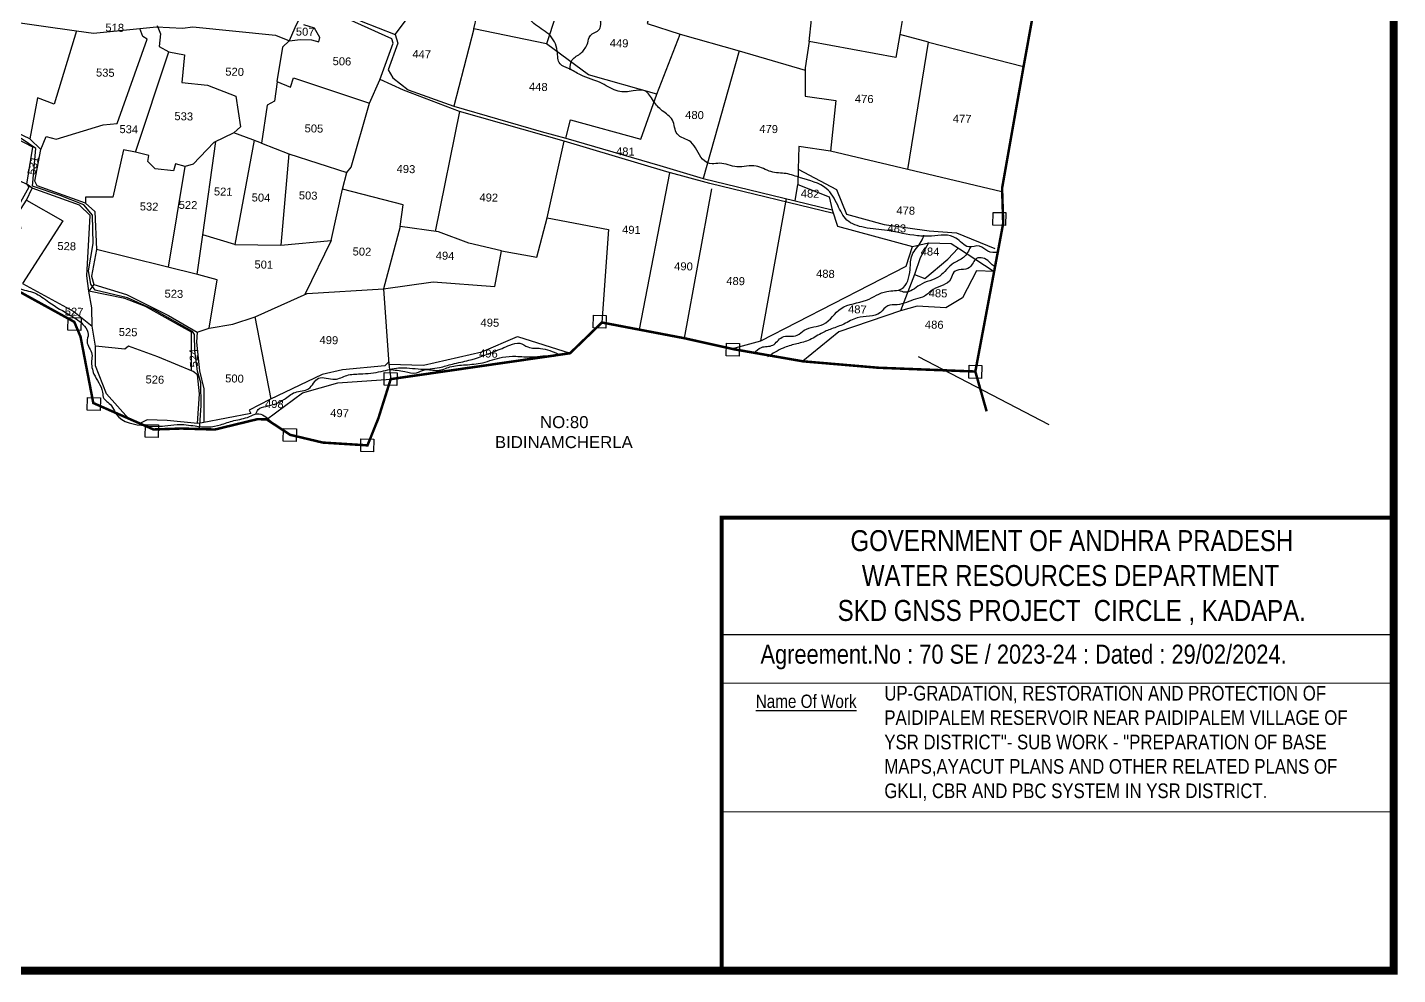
# Model space of a CAD drawing. Header units: inches. Extents: x 184455 to 225142, y 1613178 to 1622028.
# Drawn here: x 186866 to 189605, y 1613178 to 1615073 of the extents above; entities that cross this region are included whole.
import ezdxf
from ezdxf.enums import TextEntityAlignment as Align

# ---------------------------------------------------------------- set-up
doc = ezdxf.new("R2010")
doc.units = ezdxf.units.IN
doc.header["$LTSCALE"] = 15
doc.header["$MEASUREMENT"] = 0
doc.linetypes.add('ACAD_ISO02W100', pattern=[15, 12, -3])
for name, color, linetype in [('BOUNDRY STONES', 240, 'Continuous'), ('FRAME 025', 7, 'Continuous'), ('PAPER SIZE', 5, 'Continuous'), ('PLOTS', 7, 'Continuous'), ('PLOTS NO', 7, 'Continuous'), ('ROADS', 6, 'ACAD_ISO02W100'), ('STREAMS', 4, 'Continuous'), ('TITLEBLOCK', 7, 'Continuous'), ('VILLAGE BOUNDRY', 5, 'Continuous'), ('VILLAGE STONES', 240, 'Continuous')]:
    doc.layers.add(name, color=color, linetype=linetype)
doc.styles.add('ARIALN', font='ARIALN.TTF')
doc.styles.get("Standard").update_dxf_attribs({"font": 'arial.ttf'})

msp = doc.modelspace()

# ---------------------------------------------------------------- linework, layer by layer
at = {"layer": 'BOUNDRY STONES'}
for points in [[(188796.7, 1614703.2), (188822.4, 1614702.6), (188821.8, 1614677.2), (188796.1, 1614677.7)], [(186947.7, 1614493), (186973.4, 1614492.5), (186972.8, 1614467), (186947.2, 1614467.5)], [(187997.7, 1614497.7), (188023.4, 1614497.1), (188022.8, 1614471.6), (187997.1, 1614472.2)], [(188263.9, 1614441.6), (188289.6, 1614441), (188289, 1614415.5), (188263.3, 1614416.1)], [(188748.7, 1614397.2), (188774.4, 1614396.6), (188773.8, 1614371.1), (188748.1, 1614371.7)], [(187579.6, 1614383), (187605.3, 1614382.4), (187604.8, 1614356.9), (187579.1, 1614357.5)], [(186986.3, 1614332.8), (187012, 1614332.3), (187011.5, 1614306.8), (186985.8, 1614307.4)], [(187102.3, 1614278.7), (187128, 1614278.1), (187127.5, 1614252.6), (187101.8, 1614253.2)], [(187378.1, 1614271), (187403.8, 1614270.4), (187403.2, 1614244.9), (187377.5, 1614245.5)], [(187533, 1614250.3), (187558.6, 1614249.7), (187558.1, 1614224.2), (187532.4, 1614224.8)]]:
    msp.add_lwpolyline(points, close=True, dxfattribs=at)
at = {"layer": 'FRAME 025', "lineweight": -3}
msp.add_lwpolyline([(188254, 1613858.9), (189597.4, 1613858.9)], dxfattribs=at)
at = {"layer": 'FRAME 025', "lineweight": -3, "elevation": 4.9}
for points in [[(188254.7, 1613761.4), (189591.9, 1613762.3)], [(188256.8, 1613504.4), (189594.7, 1613503.8)]]:
    msp.add_lwpolyline(points, dxfattribs=at)
at = {"layer": 'PAPER SIZE', "color": 5}
for points, const_width in [([(184462.7, 1619911.9), (189597.4, 1619911.9), (189597.4, 1613186.5), (184462.7, 1613186.5)], 16), ([(189597.4, 1613186.5), (188254, 1613186.5), (188254, 1614092.3), (189597.4, 1614092.3)], 8)]:
    msp.add_lwpolyline(points, close=True, dxfattribs=dict(at, const_width=const_width))
at = {"layer": 'PAPER SIZE'}
msp.add_lwpolyline([(188647, 1614415), (188908.3, 1614279.1)], dxfattribs=at)
at = {"layer": 'PLOTS'}
for points in [[(187940.6, 1615152), (187904, 1615040), (187758.9, 1615070.2), (187764.9, 1615095.9), (187663.4, 1615141.9), (187678.5, 1615199), (187658.8, 1615204.6), (187643.1, 1615216.4), (187636.1, 1615237.9)], [(188667.6, 1615043.3), (188610.6, 1615059), (188602, 1615012.7), (188428.7, 1615045), (188433.9, 1615088.9), (188441.8, 1615154.6), (188447.5, 1615188.8), (188464.7, 1615230.5), (188631.8, 1615187.6), (188610.6, 1615059)], [(187188, 1615126.1), (187194.7, 1615114.3), (187223.7, 1615106.1), (187374, 1615119.7), (187422.2, 1615138.8), (187443.5, 1615138.9), (187462.6, 1615117.4), (187533.3, 1615085.6), (187601.2, 1615058.9), (187663.4, 1615141.9)], [(187432.8, 1615138.9), (187400.5, 1615072.2), (187389.7, 1615046.2), (187375.9, 1615033.5), (187364.7, 1614964.6), (187392.2, 1614953.8), (187398.4, 1614972.4), (187550, 1614921.3), (187570.9, 1614968), (187597, 1615041.4), (187594.8, 1615050.5), (187473.6, 1615104.9), (187433.9, 1615116)], [(186818.5, 1615087.2), (186964.3, 1615066.6), (186998, 1615061.9), (187091, 1615071.1), (187124.3, 1615074.4), (187176.3, 1615071.7), (187196.5, 1615074.1), (187362.4, 1615057.6), (187389.9, 1615046.1), (187411.7, 1615049.2), (187433.9, 1615048.5), (187449, 1615044.5), (187450.7, 1615052.9), (187440.1, 1615071.8), (187419, 1615078.2)], [(188109.6, 1615099.1), (188105.3, 1615081.1), (188170.8, 1615059.7), (188288.8, 1615026.1), (188421, 1614987.5)], [(186964.3, 1615066.6), (186919.4, 1614919.4), (186886.4, 1614932.4), (186870.9, 1614850.2), (186737, 1614913.4)], [(186870.9, 1614850.2), (186892.7, 1614828.7), (186903.5, 1614854.8), (186923.7, 1614849.9), (187017.7, 1614878), (187045.4, 1614880.6), (187105.6, 1615049.3), (187097.1, 1615054.9), (187091, 1615071.1)], [(187125.7, 1615076.9), (187132, 1615060.6), (187129.2, 1615034.8), (187149.1, 1615024.5), (187179.9, 1615018.1), (187174.6, 1614962.6), (187226.3, 1614957.6), (187282.5, 1614935.4), (187292, 1614874.1), (187278.7, 1614862.3), (187238.7, 1614843.1), (187197.6, 1614799.3), (187181.5, 1614794.9), (187161.9, 1614800.4), (187157.9, 1614786.2), (187121.8, 1614790.5), (187106.8, 1614804.8), (187108.6, 1614816.6), (187082.3, 1614823.9), (187058.2, 1614828.5), (187036.6, 1614733.7), (186982.1, 1614733.9), (186982.1, 1614721.8), (186885.8, 1614756.4), (186881.2, 1614765.4), (186892.7, 1614828.7)], [(187601.2, 1615058.9), (187606.9, 1615041.4), (187587.4, 1614988.6), (187596.6, 1614972), (187627.2, 1614948.4), (187718.7, 1614915.6), (187893.3, 1614864.6), (187942.4, 1614851.8), (188130.2, 1614796.7), (188217.4, 1614771.1), (188401, 1614726.4), (188475, 1614708.4), (188485.6, 1614675.7), (188635.9, 1614635.2), (188667.9, 1614642.2), (188712.7, 1614640.6), (188729.3, 1614630), (188760, 1614610.5), (188798.8, 1614585), (188763.3, 1614586.3), (188735.7, 1614532), (188702, 1614512.5), (188644.6, 1614515.5), (188611.4, 1614505.9), (188488, 1614464.5), (188416.6, 1614405.2)], [(187758.9, 1615070.2), (187718.7, 1614915.6)], [(187942.4, 1614851.8), (187951.7, 1614888.1), (188092.2, 1614849.9), (188124.3, 1614939.8), (188170.8, 1615059.7)], [(187082.3, 1614823.9), (187149.1, 1615024.5)], [(188124.3, 1614939.8), (187987.8, 1614978.4), (187904, 1615040)], [(188288.8, 1615026.1), (188217.4, 1614771.1)], [(188428.7, 1615045), (188421, 1614992), (188421.1, 1614935.8), (188482, 1614926.6), (188471.4, 1614825.4)], [(188626.3, 1614788.8), (188667.6, 1615043.3), (188857.7, 1614995.1)], [(186999.2, 1614558.6), (187064.2, 1614539), (187147.9, 1614497.1), (187205.6, 1614463.4), (187229.7, 1614471.4), (187277, 1614479.3), (187321.7, 1614494), (187425.1, 1614540.6), (187578.1, 1614550), (187677.1, 1614564.2), (187800.8, 1614554.9), (187813.6, 1614626.1), (187884.6, 1614613.4), (187905.3, 1614691.9), (187939.3, 1614845.7), (187729.8, 1614904.6), (187618, 1614947.7), (187571.2, 1614968.6)], [(187365.4, 1614964.3), (187359.8, 1614925.4), (187345.1, 1614917.8), (187334.2, 1614841.9), (187316.5, 1614848.3), (187278.7, 1614862.3)], [(187813.6, 1614626.1), (187748.9, 1614641.3), (187687.7, 1614664), (187611.4, 1614674.6), (187617.5, 1614718.3), (187496.2, 1614749.4), (187504.7, 1614782.8), (187513.6, 1614793.6), (187550, 1614921.3)], [(187068, 1614291), (187024.4, 1614340.5), (187002.3, 1614396), (187002, 1614435.8), (186995.6, 1614475.6), (186995.2, 1614512.3), (186989.1, 1614545.4), (186984.9, 1614576), (186991.6, 1614697.2), (186970.4, 1614717.8), (186875.9, 1614751.9), (186865.2, 1614759.8), (186877.2, 1614833.5), (186734.3, 1614907.7)], [(187729.8, 1614904.6), (187681.2, 1614664.9)], [(186694.3, 1614854.6), (186743, 1614832.2), (186817.2, 1614767.7), (186834.2, 1614774.5), (186865.2, 1614759.8), (186869.2, 1614753.7), (186838, 1614697.9), (186821.8, 1614704.5), (186821.1, 1614697), (186846.7, 1614662.5), (186853.9, 1614671.9), (186841.4, 1614692.5), (186864.2, 1614727.6), (186875.9, 1614751.9)], [(187205.8, 1614579), (187216.7, 1614658.2), (187242.9, 1614845.1)], [(187319.2, 1614847.3), (187280.7, 1614639.1), (187373, 1614637.6)], [(187334.2, 1614841.9), (187388.6, 1614820.3), (187504.7, 1614782.8)], [(188477.4, 1614701), (188230.4, 1614760.8), (188144.4, 1614784), (187939.3, 1614845.7)], [(188814.1, 1614744.4), (188626.3, 1614788.8), (188471.4, 1614825.4), (188408.4, 1614835.1), (188407, 1614789.4), (188483.6, 1614749.2), (188503.5, 1614699.6), (188579, 1614678.6), (188668.7, 1614665.9), (188723.6, 1614662.5), (188800.3, 1614631.2)], [(187388.6, 1614820.3), (187373, 1614637.6), (187473.1, 1614647), (187496.2, 1614749.4)], [(187147.9, 1614593.3), (187181.5, 1614794.9)], [(188150, 1614782.5), (188088.9, 1614468.7)], [(188407, 1614789.4), (188406.1, 1614758.6), (188468.9, 1614734.1), (188475, 1614708.4)], [(188180, 1614451.3), (188234.1, 1614750.5)], [(188401, 1614726.4), (188406.1, 1614758.6)], [(186864.2, 1614727.6), (186936.7, 1614685.9), (186856.1, 1614560.6), (186958.6, 1614505), (186995.6, 1614475.6)], [(186982.1, 1614721.8), (187000.8, 1614704.6), (187004, 1614629), (186994.5, 1614575.3), (186999.2, 1614558.6), (186989.1, 1614545.4)], [(188332.7, 1614446.3), (188383.7, 1614730.6)], [(187611.4, 1614674.6), (187578.1, 1614550), (187588.6, 1614399.3), (187658.1, 1614397.4), (187774.5, 1614423.9), (187845.7, 1614454.7), (187951, 1614421.4)], [(187905.3, 1614691.9), (188028.1, 1614668.6), (188014.6, 1614482.9)], [(187280.7, 1614639.1), (187216.7, 1614658.2)], [(187473.1, 1614647), (187420.6, 1614538.6)], [(188667.9, 1614642.2), (188651, 1614612.4), (188639.5, 1614578.8), (188611.4, 1614505.9)], [(187229.7, 1614471.4), (187245.3, 1614567.9), (187208.6, 1614578.3), (187004, 1614629)], [(188273.6, 1614430.5), (188332.7, 1614446.3), (188623.1, 1614595.8), (188635.9, 1614635.2)], [(188639.5, 1614578.8), (188660.5, 1614570.7), (188706.2, 1614609.8), (188726.7, 1614631.7)], [(187194, 1614386.2), (187194.2, 1614463.6), (187174.7, 1614473.9), (187101.9, 1614514.6), (187060.7, 1614531), (186989.1, 1614545.4)], [(187353.1, 1614329.8), (187321.7, 1614494)], [(187205.6, 1614463.4), (187204, 1614443.2), (187210.3, 1614386.3), (187219.1, 1614350.3), (187218.6, 1614283.1)], [(187206, 1614280.7), (187209.9, 1614340.1), (187206.2, 1614377.9), (187197.6, 1614384.7), (187126.6, 1614414.3), (187068.1, 1614435.4), (187061.1, 1614429.5), (187002, 1614435.8)], [(187588.3, 1614403.4), (187580.8, 1614396.3), (187496.1, 1614388.2), (187455.2, 1614378.9), (187350.7, 1614328.7), (187309.3, 1614307.6), (187312.6, 1614301.1), (187215.8, 1614282.5), (187206, 1614280.7), (187145.6, 1614287.1), (187105.4, 1614288.5), (187091.1, 1614280.8)], [(187588.6, 1614399.3), (187592.9, 1614369.7)], [(187344.3, 1614289.1), (187416.1, 1614342.2), (187486.4, 1614362.1), (187592.9, 1614369.7)]]:
    msp.add_lwpolyline(points, dxfattribs=at)
at = {"layer": 'ROADS'}
msp.add_lwpolyline([(187210.4, 1614268.2), (187213.3, 1614316.6), (187212.8, 1614361.9), (187206.3, 1614385.4), (187200.9, 1614426), (187200.1, 1614458.6), (187196.2, 1614465.1), (187120.9, 1614507.5), (187065.9, 1614532.3), (187001.6, 1614547.8), (186993, 1614559.8), (186988.3, 1614586), (186997.5, 1614641.1), (186996.3, 1614697.8), (186978.6, 1614718), (186931.5, 1614737.2), (186876, 1614755.8), (186883.2, 1614830.8), (186853.4, 1614851.1)], dxfattribs=at)
at = {"layer": 'STREAMS'}
for points in [[(188806.1, 1614622.7), (188786.5, 1614625.5), (188769.7, 1614635.6), (188748.1, 1614634.2), (188722.4, 1614651.8), (188673.7, 1614655.8), (188645.5, 1614656.4), (188585.2, 1614666.6), (188539.3, 1614672.9), (188504.5, 1614687.8), (188486, 1614717.6), (188463.3, 1614750.9), (188412, 1614772.3), (188383, 1614780.6), (188352.5, 1614784.6), (188322.8, 1614795.9), (188284.7, 1614794.3), (188249.9, 1614801.3), (188234.9, 1614800.2), (188215.8, 1614809.6), (188192.2, 1614844), (188165.1, 1614860), (188155.5, 1614887.8), (188135.4, 1614906.3), (188117.6, 1614925.9), (188100.2, 1614946.3), (188077.3, 1614946.1), (188047.1, 1614945.5), (188015.1, 1614960.8), (187971.9, 1614978.1), (187948, 1614990.9), (187930.9, 1615000.2), (187925.4, 1615025.7), (187908.3, 1615059.3), (187878.4, 1615081.2), (187859.9, 1615104.2), (187830.2, 1615143.8), (187789.7, 1615164.3), (187756.1, 1615183.2), (187736.8, 1615217.6), (187705.8, 1615229.1), (187675.8, 1615236.3), (187643.6, 1615249.3), (187610.6, 1615259.7), (187576.4, 1615285.2), (187539.5, 1615306.2), (187516.9, 1615312.3), (187510.5, 1615319.2), (187513.3, 1615338.4), (187510, 1615354.2), (187526.2, 1615385.8), (187527.8, 1615424.1), (187531.1, 1615443.6), (187517.2, 1615472.9), (187517, 1615495.4), (187503, 1615532.2), (187497.4, 1615564), (187493, 1615583.6), (187495.9, 1615603.7), (187478.6, 1615622.4), (187451.9, 1615674.6), (187425.8, 1615712), (187413.2, 1615741.6), (187395.1, 1615770), (187380.2, 1615794.8), (187356.4, 1615807), (187344.1, 1615828.6), (187326.5, 1615842.5), (187314.1, 1615863.1), (187290.9, 1615887.3), (187287, 1615941.7), (187284.6, 1615964.9), (187284, 1615980.2), (187269.2, 1616003.1), (187260.3, 1616026.3), (187237.9, 1616030.9), (187221.8, 1616037.5), (187192.8, 1616049.8), (187188.3, 1616054.9)], [(185981.2, 1615145.5), (185992.4, 1615168), (186009.4, 1615180.3), (186024.9, 1615182.1), (186037.4, 1615162.8), (186042.9, 1615127.6), (186054, 1615114.3), (186067.2, 1615088.1), (186077.3, 1615070.6), (186100.4, 1615066.4), (186111.7, 1615061.2), (186138, 1615047.8), (186168.9, 1615041.1), (186192, 1615038.7), (186251.6, 1615010.3), (186281.5, 1614993.9), (186301.2, 1614990.5), (186324.8, 1614975.1), (186352.6, 1614965.5), (186366.2, 1614957.4), (186373.4, 1614946), (186388.5, 1614933.4), (186402.4, 1614921.9), (186410.7, 1614892.2), (186428.6, 1614873.2), (186443.9, 1614856.4), (186447.9, 1614848.3), (186477.7, 1614824.9), (186491.9, 1614808.9), (186507.9, 1614805.2), (186528.4, 1614803.3), (186566.4, 1614801.3), (186589.9, 1614798.6), (186602.9, 1614794.6), (186624.4, 1614790), (186643.3, 1614780.6), (186673.7, 1614772.1), (186701.7, 1614755.1), (186727.2, 1614741.5), (186769.4, 1614666.1), (186804.8, 1614604.7), (186812.5, 1614582.6), (186848.2, 1614551.6), (186880.2, 1614541.9), (186909, 1614523.7), (186952.5, 1614496.9), (186980.1, 1614475.7), (186987.6, 1614459.1), (186985.5, 1614445), (186995.1, 1614419.5), (186994.5, 1614406), (186999.1, 1614379.8), (187016.2, 1614343.8), (187019.2, 1614330.6), (187027, 1614323.4), (187036.2, 1614313.1), (187044.1, 1614299.1), (187102.4, 1614276.5), (187140.6, 1614276.1), (187165.3, 1614278.9), (187201.7, 1614275.9), (187227.2, 1614274), (187252.4, 1614278.3), (187279.1, 1614286.6), (187309.8, 1614294.6), (187325.4, 1614300.4), (187353, 1614285.5)], [(187951.2, 1614988.2), (187955.3, 1615008.6), (187972.7, 1615021.7), (187979.3, 1615029.2), (187985.1, 1615038.8), (187989.4, 1615052.8), (187995.1, 1615060), (188005.7, 1615065.6), (188012, 1615075), (188009.6, 1615093.9)], [(188318.6, 1614421.4), (188333.5, 1614433.1), (188356.2, 1614437.6), (188374.8, 1614453.3), (188405.1, 1614457.4), (188419.1, 1614467.3), (188457.6, 1614479.5), (188492.9, 1614511), (188543.5, 1614527.4), (188584.5, 1614545.2), (188613.8, 1614550.1), (188630.8, 1614588.8), (188634.8, 1614617.7), (188653.2, 1614645.2), (188658.5, 1614657.6)], [(188802.3, 1614595.5), (188796.8, 1614596.6), (188788.7, 1614604.5), (188763.6, 1614610.8), (188749.7, 1614593.1), (188718, 1614583.3), (188712.2, 1614569.9), (188676.9, 1614548.9), (188659.6, 1614535.8), (188641.7, 1614529.7), (188604.7, 1614518.5), (188586.1, 1614516.4), (188571.3, 1614502.9), (188525, 1614492.2), (188498.5, 1614479.8), (188473.9, 1614470.2), (188453, 1614460.9), (188426.9, 1614446.9), (188401.4, 1614439.5), (188377, 1614431.8), (188345.8, 1614413.9)], [(188752, 1614634.6), (188737.5, 1614613), (188717.7, 1614601.4), (188690, 1614575.7), (188650.1, 1614557.8), (188635.9, 1614548.1), (188621, 1614543.3), (188608.3, 1614547.1)], [(187322.8, 1614299.1), (187327.4, 1614308.8), (187342.8, 1614315), (187379.8, 1614329.3), (187401.2, 1614343.1), (187428.3, 1614350.3), (187448.3, 1614371.4), (187480.6, 1614369.3), (187504.7, 1614377), (187531.7, 1614380.1), (187573.5, 1614384.9), (187608.1, 1614392.1), (187652.6, 1614389.7), (187689.7, 1614392.9), (187716.1, 1614399.8), (187748.7, 1614407.3), (187799.6, 1614424.8), (187830.8, 1614437.5), (187850.6, 1614441.3), (187866.8, 1614433.9), (187892.1, 1614431), (187928.2, 1614419.4)], [(187590.1, 1614388.9), (187620.5, 1614384.7), (187643.7, 1614382.3), (187659.8, 1614388.1), (187686.4, 1614387.1), (187710.8, 1614394), (187741.6, 1614398.2), (187776, 1614402.5), (187815.6, 1614413.4), (187842.6, 1614415.3), (187874.6, 1614414), (187896.8, 1614416.3), (187919.6, 1614415.8)]]:
    msp.add_spline(points, degree=3, dxfattribs=at)
at = {"layer": 'VILLAGE BOUNDRY'}
msp.add_lwpolyline([(188882.1, 1615130, 5, 5, 0), (188857.7, 1614995.1, 5, 5, 0), (188814.7, 1614751.4, 5, 5, 0), (188816.9, 1614681.2, 5, 5, 0), (188761.2, 1614384.8, 5, 5, 0), (188783.8, 1614305.2, 5, 5, 0), (188761.2, 1614384.8, 5, 5, 0), (188567, 1614392.4, 5, 5, 0), (188416.6, 1614405.2, 5, 5, 0), (188277.8, 1614429.5, 5, 5, 0), (188180, 1614451.3, 5, 5, 0), (188088.9, 1614468.7, 5, 5, 0), (188014.6, 1614482.9, 5, 5, 0), (187951, 1614421.4, 5, 5, 0), (187592.4, 1614369.6, 5, 5, 0), (187567.7, 1614291.1, 5, 5, 0), (187546, 1614237.1, 5, 5, 0), (187456.5, 1614242.7, 5, 5, 0), (187391.4, 1614258.2, 5, 5, 0), (187344.3, 1614289.1, 5, 5, 0), (187326, 1614289.5, 5, 5, 0), (187240.9, 1614268.8, 5, 5, 0), (187173.8, 1614270.8, 5, 5, 0), (187118.2, 1614268.9, 5, 5, 0), (186997.8, 1614321.8, 5, 5, 0), (186972.3, 1614454.5, 5, 5, 0), (186959.8, 1614484.1, 5, 5, 0), (186846.9, 1614546.3, 5, 5, 0)], format="xyseb", dxfattribs=at)

# ---------------------------------------------------------------- texts
at = {"layer": 'PLOTS NO'}
for s, rotation, p in [('518', 358.7483, (187040.7, 1615072.6)), ('507', 358.7483, (187421.4, 1615064.5)), ('449', 358.7483, (188049, 1615041.6)), ('447', 358.7483, (187654.4, 1615019.6)), ('506', 358.7483, (187494.9, 1615005.3)), ('535', 358.7483, (187021.9, 1614982.6)), ('520', 358.7483, (187280.4, 1614984.4)), ('448', 358.7483, (187887.5, 1614954.2)), ('476', 358.7483, (188539.1, 1614930.2)), ('533', 358.7483, (187178.7, 1614895.3)), ('480', 358.7483, (188199.8, 1614897.9)), ('477', 358.7483, (188734.9, 1614890.5)), ('534', 358.7483, (187068.8, 1614869.4)), ('505', 358.7483, (187438.9, 1614871)), ('479', 358.7483, (188348, 1614870)), ('481', 358.7483, (188061.5, 1614824.9)), ('531', 78.0121, (186877.4, 1614796.9)), ('493', 358.7483, (187622.9, 1614789.9)), ('521', 358.7483, (187257.6, 1614744.7)), ('482', 358.7483, (188430.9, 1614740.7)), ('532', 358.7483, (187109.4, 1614714.8)), ('522', 358.7483, (187187.2, 1614717.9)), ('504', 358.7483, (187333.1, 1614732.7)), ('503', 358.7483, (187427.4, 1614736.9)), ('492', 358.7483, (187788.5, 1614732.9)), ('478', 358.7483, (188622.1, 1614706.8)), ('491', 358.7483, (188073.6, 1614668.3)), ('483', 358.7483, (188604.2, 1614671.4)), ('528', 358.7483, (186944.7, 1614635.6)), ('502', 358.7483, (187534.9, 1614624.7)), ('494', 358.7483, (187701.1, 1614616.5)), ('484', 358.7483, (188670.6, 1614624.8)), ('501', 358.7483, (187338.7, 1614598.7)), ('490', 358.7483, (188177.8, 1614595.3)), ('488', 358.7483, (188461.5, 1614580.3)), ('489', 358.7483, (188282, 1614565.8)), ('523', 358.7483, (187158.9, 1614540.3)), ('485', 358.7483, (188686.7, 1614541.4)), ('527', 358.7483, (186959.4, 1614504.5)), ('487', 358.7483, (188525.4, 1614509.1)), ('495', 358.7483, (187790.7, 1614482.6)), ('486', 358.7483, (188679.1, 1614478.6)), ('525', 358.7483, (187067.4, 1614463.6)), ('499', 358.7483, (187468.8, 1614447.7)), ('524', 92.8105, (187198.4, 1614411.6)), ('496', 358.7483, (187787.8, 1614420.7)), ('526', 358.7483, (187120.9, 1614368.7)), ('500', 358.7483, (187280.1, 1614370.8)), ('498', 358.7483, (187359.8, 1614319.9)), ('497', 358.7483, (187490.2, 1614301.6))]:
    msp.add_text(s, height=16, rotation=rotation, dxfattribs=at).set_placement(p, align=Align.MIDDLE_CENTER)
at = {"layer": 'TITLEBLOCK', "extrusion": (0.000201441, 0.004807, 0.999988), "style": 'ARIALN'}
msp.add_text('%%UName Of Work', height=26.615, rotation=359.9999, dxfattribs=at).set_placement((188322.2, 1613693.1, 7796.1))
at = {"layer": 'TITLEBLOCK', "extrusion": (0.000201441, 0.004807, 0.999988), "attachment_point": 1, "text_direction": (1, -1e-06, -0.000201), "style": 'ARIALN'}
for s, insert, char_height, width in [('\\pi48.09971;GOVERNMENT OF ANDHRA PRADESH  \\P\\pi70.89363;WATER RESOURCES DEPARTMENT      \\P\\pi22.4762;SKD GNSS PROJECT  CIRCLE , KADAPA.', (188463.5, 1614067.5, -6.4), 41.901, 974.802), ('Agreement.No : 70 SE / 2023-24 : Dated : 29/02/2024.', (188331.7, 1613838.5, -2.1), 38.059, 1228.501), ('UP-GRADATION, RESTORATION AND PROTECTION OF PAIDIPALEM RESERVOIR NEAR PAIDIPALEM VILLAGE OF YSR DISTRICT"- SUB WORK - "PREPARATION OF BASE MAPS,AYACUT PLANS AND OTHER RELATED PLANS OF GKLI, CBR AND PBC SYSTEM IN YSR DISTRICT.', (188579.3, 1613756, -1.3), 29.2762, 945.001)]:
    msp.add_mtext(s, dxfattribs=dict(at, insert=insert, char_height=char_height, width=width))
at = {"layer": 'VILLAGE STONES', "color": 1, "insert": (187807.6, 1614295.6), "char_height": 23.994, "width": 259.524, "attachment_point": 1}
msp.add_mtext('\\pi83.40174;NO:80 \\P\\pi-6.86373;BIDINAMCHERLA ', dxfattribs=at)

doc.saveas('drawing.dxf')
